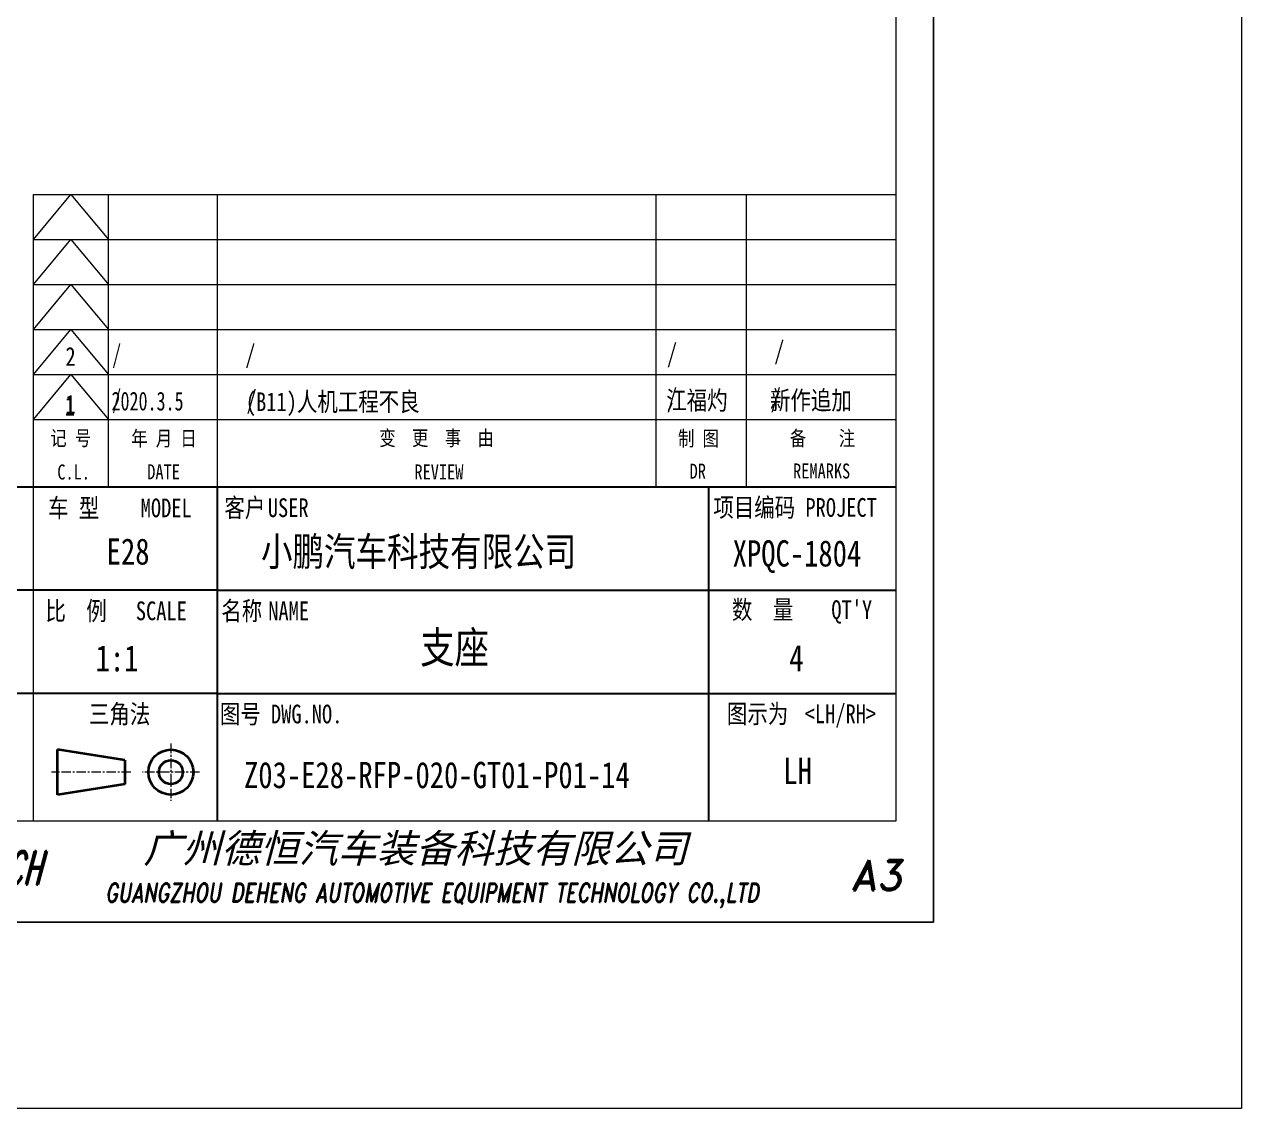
# Model space of a CAD drawing. Header units: millimetres. Extents: x 1333 to 106363, y -60675 to -5704.
# Drawn here: x 9979.5 to 10304.1, y -60514.4 to -60225.4 of the extents above; entities that cross this region are included whole.
import ezdxf
from ezdxf.enums import TextEntityAlignment as Align

# ---------------------------------------------------------------- set-up
doc = ezdxf.new("R2010")
doc.units = ezdxf.units.MM
doc.header["$LTSCALE"] = 0.5
doc.linetypes.add('AM_ISO08W050x2', pattern=[9, 6, -0.75, 1.5, -0.75])
doc.linetypes.add('CENTER', pattern=[2, 1.25, -0.25, 0.25, -0.25])
for name, color, linetype, lineweight in [('中心线', 2, 'AM_ISO08W050x2', 18), ('图框', 7, 'Continuous', 18), ('标注线', 3, 'Continuous', 18)]:
    doc.layers.add(name, color=color, linetype=linetype, lineweight=lineweight)
for name, color, linetype in [('图号', 7, 'Continuous'), ('图名', 7, 'Continuous'), ('图框文字', 7, 'Continuous'), ('数量', 7, 'Continuous'), ('车型', 7, 'Continuous')]:
    doc.layers.add(name, color=color, linetype=linetype)
doc.layers.add('打印', color=7, linetype='Continuous', lineweight=15, plot=False)
doc.layers.add('打印-禁用', color=7, linetype='Continuous', lineweight=15, plot=False)
doc.styles.add('STYLE1', font='')
doc.styles.add('国标', font='simfang.ttf', dxfattribs={"width": 0.8})
doc.styles.add('标题字', font='romand.shx', dxfattribs={"oblique": 10, "bigfont": 'bigfont.shx'})
doc.styles.get('STYLE1').set_extended_font_data('SimSun')

# ---------------------------------------------------------------- blocks, each defined once
blk = doc.blocks.new('GZDEH零件A3图框V01版')
at = {"layer": '中心线', "color": 1, "linetype": 'CENTER', "lineweight": 5, "ltscale": 2}
for p, q in [((3175.82, -1822.66), (3175.82, -1830.26)), ((3170.49, -1826.46), (3159.89, -1826.46)), ((3179.62, -1826.46), (3172.02, -1826.46))]:
    blk.add_line(p, q, dxfattribs=at)
at = {"layer": '图框', "linetype": 'Continuous'}
for p, q in [((3272.49, -1832.96), (3272.49, -1554.46)), ((3157.49, -1749.46), (3272.49, -1749.46)), ((3157.49, -1832.96), (3157.49, -1749.46)), ((2882.49, -1832.96), (3272.49, -1832.96))]:
    blk.add_line(p, q, dxfattribs=at)
at = {"layer": '图框', "color": 9}
for p, q in [((3157.49, -1755.46), (3162.49, -1749.46)), ((3162.49, -1749.46), (3167.49, -1755.46)), ((3167.49, -1788.46), (3167.49, -1749.46)), ((3240.49, -1788.46), (3240.49, -1749.46)), ((3252.49, -1749.46), (3252.49, -1788.46)), ((3157.49, -1755.46), (3272.49, -1755.46)), ((3157.49, -1761.46), (3162.49, -1755.46)), ((3162.49, -1755.46), (3167.49, -1761.46)), ((3157.49, -1761.46), (3272.49, -1761.46)), ((3157.49, -1767.46), (3162.49, -1761.46)), ((3162.49, -1761.46), (3167.49, -1767.46)), ((3157.49, -1767.46), (3272.49, -1767.46)), ((3157.49, -1773.46), (3162.49, -1767.46)), ((3162.49, -1767.46), (3167.49, -1773.46)), ((3157.49, -1773.46), (3272.49, -1773.46)), ((3157.49, -1779.46), (3162.49, -1773.46)), ((3162.49, -1773.46), (3167.49, -1779.46)), ((3157.49, -1779.46), (3272.49, -1779.46))]:
    blk.add_line(p, q, dxfattribs=at)
at = {"layer": '图框', "color": 9, "linetype": 'Continuous'}
blk.add_line((3181.99, -1749.46), (3181.99, -1832.96), dxfattribs=at)
at = {"layer": '图框', "color": 2, "linetype": 'ByBlock', "lineweight": 35}
for p, q in [((3169.69, -1824.86), (3160.69, -1823.46)), ((3160.69, -1829.46), (3160.69, -1823.46)), ((3169.69, -1824.86), (3169.69, -1828.06)), ((3169.69, -1828.06), (3160.69, -1829.46))]:
    blk.add_line(p, q, dxfattribs=at)
for radius in [3, 1.6]:
    blk.add_circle((3175.82, -1826.46), radius, dxfattribs=at)
at = {"layer": '图框文字', "color": 7}
blk.add_line((3272.49, -1788.46), (3092.49, -1788.46), dxfattribs=at)
at = {"layer": '图框文字', "color": 9}
for p, q in [((3272.49, -1788.46), (3092.49, -1788.46)), ((3181.99, -1788.46), (3181.99, -1832.96)), ((3247.49, -1788.46), (3247.49, -1832.96)), ((3181.99, -1802.21), (3092.49, -1802.21)), ((3181.99, -1802.21), (3272.49, -1802.21)), ((3181.99, -1815.96), (3092.49, -1815.96)), ((3181.99, -1815.96), (3272.49, -1815.96))]:
    blk.add_line(p, q, dxfattribs=at)
at = {"layer": '打印-禁用', "linetype": 'Continuous'}
for p, q in [((3277.49, -1846.46), (3277.49, -1549.46)), ((2857.49, -1846.46), (3277.49, -1846.46))]:
    blk.add_line(p, q, dxfattribs=at)
at = {"layer": '图框', "color": 9, "style": '国标', "width": 0.8}
for s, p in [('记 号', (3162.47, -1782.94)), ('年 月 日', (3174.9, -1782.98)), ('变  更  事  由', (3211.24, -1782.93)), ('C.L.', (3162.86, -1787.45)), ('DATE', (3174.85, -1787.42)), ('REVIEW', (3211.55, -1787.45))]:
    blk.add_text(s, height=2, dxfattribs=at).set_placement(p, align=Align.CENTER)
for s, p in [('制 图', (3246.15, -1781.95)), ('备    注', (3262.68, -1781.92)), ('DR', (3246.06, -1786.34)), ('REMARKS', (3262.57, -1786.32))]:
    blk.add_text(s, height=2, dxfattribs=at).set_placement(p, align=Align.MIDDLE)
at = {"layer": '图框文字', "color": 9, "style": '国标', "width": 0.8}
for s, p in [('车 型', (3162.87, -1791.2)), ('MODEL', (3175.2, -1791.24))]:
    blk.add_text(s, height=2.5, dxfattribs=at).set_placement(p, align=Align.MIDDLE)
for s, p in [('客户', (3185.68, -1792.46)), ('USER', (3191.46, -1792.46))]:
    blk.add_text(s, height=2.5, dxfattribs=at).set_placement(p, align=Align.CENTER)
for s, p in [('项目编码 PROJECT', (3248.13, -1792.43)), ('比  例\u3000', (3159.1, -1806.21)), ('SCALE', (3171.15, -1806.21)), ('名称\u3000', (3182.54, -1806.21)), ('NAME', (3188.8, -1806.21)), ('数  量', (3250.61, -1806.05)), ("QT'Y ", (3263.86, -1806.05)), ('三角法', (3164.9, -1819.96)), ('图号', (3182.36, -1819.96)), ('图示为', (3249.94, -1819.93)), ('<LH/RH>', (3260.31, -1819.93)), ('DWG.NO.', (3189.16, -1819.96))]:
    blk.add_text(s, height=2.5, dxfattribs=at).set_placement(p)
at = {"layer": '图框文字', "color": 7, "lineweight": -3, "style": 'STYLE1', "oblique": 15}
blk.add_text('广州德恒汽车装备科技有限公司', height=3.8, dxfattribs=at).set_placement((3172.16, -1838.51))
at = {"layer": '图框文字', "color": 7, "style": '标题字'}
for s, height, oblique, width, p in [('DEH-TECH', 4.4, 15, 0.6, (3149.16, -1839.21)), ('GUANGZHOU DEHENG AUTOMOTIVE EQUIPMENT TECHNOLOGY CO.,LTD ', 2.5, 10, 0.75, (3211.26, -1842.9))]:
    blk.add_text(s, height=height, dxfattribs=dict(at, oblique=oblique, width=width)).set_placement(p, align=Align.MIDDLE)
at = {"layer": '图框文字', "color": 7, "style": '标题字', "oblique": 10}
blk.add_text('A3', height=4, dxfattribs=at).set_placement((3269.91, -1840.2), align=Align.MIDDLE)
blk = doc.blocks.new('DEH A3')
at = {"layer": '图框'}
blk.add_blockref('GZDEH零件A3图框V01版', (-2857.49, 1846.46), dxfattribs=at)

msp = doc.modelspace()

# ---------------------------------------------------------------- linework, layer by layer
at = {"layer": '打印'}
msp.add_lwpolyline([(9381.942, -59870.762), (10221.942, -59870.762), (10221.942, -60464.762), (9381.942, -60464.762)], close=True, dxfattribs=at)
at = {"layer": '标注线', "color": 0}
msp.add_lwpolyline([(9360.326, -59816.067), (10304.076, -59816.067), (10304.076, -60514.449), (9360.326, -60514.449)], close=True, dxfattribs=at)

# ---------------------------------------------------------------- block references
at = {"layer": '图框', "xscale": 2, "yscale": 2, "zscale": 2}
msp.add_blockref('DEH A3', (9381.942, -60464.762), dxfattribs=at)

# ---------------------------------------------------------------- texts
at = {"layer": '图号', "color": 3, "style": '国标', "width": 0.8}
msp.add_text('Z03-E28-RFP-020-GT01-P01-14', height=7, dxfattribs=at).set_placement((10038.101, -60429.016))
at = {"layer": '图名', "color": 3, "style": '国标', "width": 0.8}
msp.add_text('支座', height=8.4, dxfattribs=at).set_placement((10094.246, -60395.735), align=Align.CENTER)
at = {"layer": '图框文字', "color": 3, "style": '国标'}
for s, height, width, p in [('2', 5, 0.8, (9990.497, -60316.45)), ('/', 5, 0.705904, (10002.962, -60315.818)), ('/', 5, 0.8, (10038.433, -60315.818)), ('/', 5, 0.8, (10150.843, -60315.621)), ('/', 5, 0.8, (10179.433, -60314.879)), ('1', 5, 0.8, (9990.291, -60329.708)), ('1', 5, 0.8, (9990.476, -60329.17)), ('2020.3.5', 5, 0.705904, (10002.777, -60328.356)), ('/', 5, 0.705904, (10002.962, -60327.818)), ('/', 5, 0.8, (10038.777, -60327.988)), ('(B11)人机工程不良', 5, 0.8, (10038.592, -60328.525)), ('江福灼', 5, 0.8, (10150.658, -60328.159)), ('/', 5, 0.8, (10150.843, -60327.621)), ('新作追加', 5, 0.8, (10178.321, -60328.137)), ('/', 5, 0.8, (10178.505, -60327.599)), ('小鹏汽车科技有限公司', 7.7, 0.8, (10042.632, -60369.801)), ('XPQC-1804', 7, 0.8, (10168.376, -60369.943)), ('1:1', 7, 0.8, (9998.543, -60397.896))]:
    msp.add_text(s, height=height, dxfattribs=dict(at, width=width)).set_placement(p)
at = {"layer": '图框文字', "color": 3, "style": '国标', "width": 0.8}
msp.add_text('LH', height=7, dxfattribs=at).set_placement((10185.685, -60427.93), align=Align.CENTER)
at = {"layer": '数量', "color": 3, "style": '国标', "width": 0.8}
msp.add_text('4', height=7, dxfattribs=at).set_placement((10185.378, -60397.866), align=Align.CENTER)
at = {"layer": '车型', "color": 3, "style": '国标', "width": 0.8}
msp.add_text('E28', height=7, dxfattribs=at).set_placement((10007.202, -60369.437), align=Align.CENTER)

doc.saveas('drawing.dxf')
